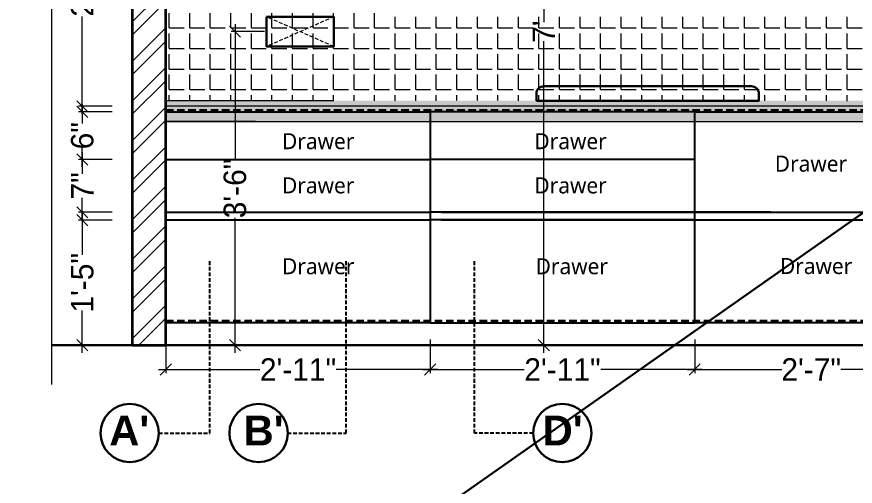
# Model space of a CAD drawing. Header units: millimetres. Extents: x 56222 to 3066687, y -650199 to -121287.
# Drawn here: x 139973.7 to 140085.9, y -185332.1 to -185269.3 of the extents above; entities that cross this region are included whole.
import ezdxf

# ---------------------------------------------------------------- set-up
doc = ezdxf.new("R2010")
doc.units = ezdxf.units.MM
doc.header["$MEASUREMENT"] = 0
doc.header["$PDMODE"] = 35
for name, pattern in [('00 . GROUND FLOOR$0$DASHED', [0.75, 0.5, -0.25]), ('DASHED', [0.75, 0.5, -0.25]), ('DASHED2', [0.375, 0.25, -0.125]), ('DASHEDX2', [1.5, 1, -0.5])]:
    doc.linetypes.add(name, pattern=pattern)
doc.layers.get('Defpoints').update_dxf_attribs({"color": 220})
doc.layers.add('AR HATCH-7', color=7, linetype='Continuous')
for name, color, linetype, lineweight in [('DIM.', 250, 'Continuous', 13), ('el', 7, 'Continuous', 20), ('ELEC-wires', 1, 'DASHED2', 13), ('ELEVATION', 250, 'Continuous', 9), ('FUR1', 22, 'Continuous', 0), ('FURNITURE', 32, 'Continuous', 9), ('furniture dimensions', 1, 'DASHED', 0), ('FURNITURE-1', 252, 'Continuous', 13), ('SECTION ( SLAB PLine )', 104, 'Continuous', 30), ('Text', 7, 'Continuous', 15), ('wall', 7, 'Continuous', 30)]:
    doc.layers.add(name, color=color, linetype=linetype, lineweight=lineweight)
doc.layers.add('hatch', color=250, linetype='Continuous', lineweight=9, transparency=0.5)
doc.styles.add('century g', font='GOTHIC.TTF')
doc.styles.get("Standard").update_dxf_attribs({"font": 'arial.ttf', "height": 6})
doc.dimstyles.new('Archana', dxfattribs={"dimtxt": 2, "dimasz": 0.75, "dimexe": 0.5, "dimexo": 0.5, "dimgap": 0, "dimtad": 0, "dimzin": 0, "dimdsep": 46, "dimlunit": 4, "dimtxsty": 'century g', "dimblk": 'OBLIQUE', "dimcen": 0, "dimdle": 1, "dimclrd": 256, "dimclre": 256, "dimclrt": 256, "dimadec": 0, "dimazin": 0, "dimtfac": 1, "dimtofl": 0, "dimtmove": 1, "dimatfit": 3, "dimfxl": 1, "dimfxlon": 1, "dimtolj": 1, "dimtzin": 0, "dimlwd": -1, "dimlwe": -1, "dimarcsym": 0})

# ---------------------------------------------------------------- blocks, each defined once
blk = doc.blocks.new('_Oblique')
at = {"layer": 'wall', "color": 0, "lineweight": -2}
blk.add_line((-0.5, -0.5), (0.5, 0.5), dxfattribs=at)
blk = doc.blocks.new('*D303')
at = {"layer": 'Defpoints', "color": 0, "linetype": 'Continuous', "lineweight": 30, "transparency": 16777216}
for p in [(139993.63, -185310.26), (140029.03, -185310.26), (140029.03, -185316.5)]:
    blk.add_point(p, dxfattribs=at)
at = {"layer": 'furniture dimensions', "color": 5, "linetype": 'ByBlock', "transparency": 16777216}
blk.add_line((139993.63, -185312.5), (139993.63, -185317), dxfattribs=at)
at = {"layer": 'furniture dimensions', "color": 5, "linetype": 'Continuous', "transparency": 16777216}
for p, q in [((140029.03, -185312.5), (140029.03, -185317)), ((139992.63, -185316.5), (140006.22, -185316.5)), ((140030.03, -185316.5), (140016.44, -185316.5))]:
    blk.add_line(p, q, dxfattribs=at)
at = {"layer": 'furniture dimensions', "color": 5, "linetype": 'Continuous', "transparency": 16777216, "xscale": 1.5, "yscale": 1.5, "zscale": 1.5, "rotation": 180}
blk.add_blockref('_Oblique', (139993.63, -185316.5), dxfattribs=at)
at = {"layer": 'furniture dimensions', "color": 5, "linetype": 'Continuous', "transparency": 16777216, "xscale": 1.5, "yscale": 1.5, "zscale": 1.5}
blk.add_blockref('_Oblique', (140029.03, -185316.5), dxfattribs=at)
at = {"layer": 'furniture dimensions', "linetype": 'Continuous', "lineweight": 0, "transparency": 16777216, "insert": (140011.33, -185316.5), "char_height": 3, "attachment_point": 5, "style": 'century g'}
blk.add_mtext('\\A1;2\'-11"', dxfattribs=at)
blk = doc.blocks.new('*D304')
at = {"layer": 'Defpoints', "color": 0, "linetype": 'Continuous', "lineweight": 30, "transparency": 16777216}
for p in [(140029.03, -185310.26), (140064.43, -185310.26), (140064.43, -185316.5)]:
    blk.add_point(p, dxfattribs=at)
at = {"layer": 'furniture dimensions', "color": 5, "linetype": 'ByBlock', "transparency": 16777216}
blk.add_line((140029.03, -185312.5), (140029.03, -185317), dxfattribs=at)
at = {"layer": 'furniture dimensions', "color": 5, "linetype": 'Continuous', "transparency": 16777216}
for p, q in [((140064.43, -185312.5), (140064.43, -185317)), ((140028.03, -185316.5), (140041.62, -185316.5)), ((140065.43, -185316.5), (140051.85, -185316.5))]:
    blk.add_line(p, q, dxfattribs=at)
at = {"layer": 'furniture dimensions', "color": 5, "linetype": 'Continuous', "transparency": 16777216, "xscale": 1.5, "yscale": 1.5, "zscale": 1.5, "rotation": 180}
blk.add_blockref('_Oblique', (140029.03, -185316.5), dxfattribs=at)
at = {"layer": 'furniture dimensions', "color": 5, "linetype": 'Continuous', "transparency": 16777216, "xscale": 1.5, "yscale": 1.5, "zscale": 1.5}
blk.add_blockref('_Oblique', (140064.43, -185316.5), dxfattribs=at)
at = {"layer": 'furniture dimensions', "linetype": 'Continuous', "lineweight": 0, "transparency": 16777216, "insert": (140046.73, -185316.5), "char_height": 3, "attachment_point": 5, "style": 'century g'}
blk.add_mtext('\\A1;2\'-11"', dxfattribs=at)
blk = doc.blocks.new('*D305')
at = {"layer": 'Defpoints', "color": 0, "linetype": 'Continuous', "lineweight": 30, "transparency": 16777216}
for p in [(140064.43, -185310.26), (140095.63, -185310.27), (140095.63, -185316.5)]:
    blk.add_point(p, dxfattribs=at)
at = {"layer": 'furniture dimensions', "color": 5, "linetype": 'ByBlock', "transparency": 16777216}
blk.add_line((140064.43, -185312.5), (140064.43, -185317), dxfattribs=at)
at = {"layer": 'furniture dimensions', "color": 5, "linetype": 'Continuous', "transparency": 16777216}
for p, q in [((140095.63, -185312.5), (140095.63, -185317)), ((140063.43, -185316.5), (140076.08, -185316.5)), ((140096.63, -185316.5), (140083.99, -185316.5))]:
    blk.add_line(p, q, dxfattribs=at)
at = {"layer": 'furniture dimensions', "color": 5, "linetype": 'Continuous', "transparency": 16777216, "xscale": 1.5, "yscale": 1.5, "zscale": 1.5, "rotation": 180}
blk.add_blockref('_Oblique', (140064.43, -185316.5), dxfattribs=at)
at = {"layer": 'furniture dimensions', "color": 5, "linetype": 'Continuous', "transparency": 16777216, "xscale": 1.5, "yscale": 1.5, "zscale": 1.5}
blk.add_blockref('_Oblique', (140095.63, -185316.5), dxfattribs=at)
at = {"layer": 'furniture dimensions', "linetype": 'Continuous', "lineweight": 0, "transparency": 16777216, "insert": (140080.03, -185316.5), "char_height": 3, "attachment_point": 5, "style": 'century g'}
blk.add_mtext('\\A1;2\'-7"', dxfattribs=at)
blk = doc.blocks.new('*D307')
at = {"layer": 'Defpoints', "color": 0, "linetype": 'Continuous', "lineweight": 30, "transparency": 16777216}
for p in [(139982.45, -185296.51), (139993.63, -185296.51), (139986.21, -185313.26)]:
    blk.add_point(p, dxfattribs=at)
at = {"layer": 'furniture dimensions', "color": 5, "linetype": 'Continuous', "transparency": 16777216}
for p, q in [((139982.45, -185295.51), (139982.45, -185301.17)), ((139986.45, -185296.51), (139981.95, -185296.51)), ((139982.45, -185314.26), (139982.45, -185308.61))]:
    blk.add_line(p, q, dxfattribs=at)
at = {"layer": 'furniture dimensions', "color": 5, "linetype": 'ByBlock', "transparency": 16777216}
blk.add_line((139985.71, -185313.26), (139981.95, -185313.26), dxfattribs=at)
at = {"layer": 'furniture dimensions', "color": 5, "linetype": 'Continuous', "transparency": 16777216, "xscale": 1.5, "yscale": 1.5, "zscale": 1.5}
for p, rotation in [((139982.45, -185296.51), 90), ((139982.45, -185313.26), 270)]:
    blk.add_blockref('_Oblique', p, dxfattribs=dict(at, rotation=rotation))
at = {"layer": 'furniture dimensions', "linetype": 'Continuous', "lineweight": 0, "transparency": 16777216, "insert": (139982.45, -185304.89), "char_height": 3, "attachment_point": 5, "rotation": 90, "style": 'century g'}
blk.add_mtext('\\A1;1\'-5"', dxfattribs=at)
blk = doc.blocks.new('*D308')
at = {"layer": 'Defpoints', "color": 0, "linetype": 'Continuous', "lineweight": 30, "transparency": 16777216}
for p in [(139982.45, -185249.26), (139990.71, -185249.26), (139993.63, -185281.26)]:
    blk.add_point(p, dxfattribs=at)
at = {"layer": 'furniture dimensions', "color": 5, "linetype": 'Continuous', "transparency": 16777216}
for p, q in [((139982.45, -185248.26), (139982.45, -185261.31)), ((139986.45, -185249.26), (139981.95, -185249.26)), ((139982.45, -185282.26), (139982.45, -185269.22))]:
    blk.add_line(p, q, dxfattribs=at)
at = {"layer": 'furniture dimensions', "color": 5, "linetype": 'ByBlock', "transparency": 16777216}
blk.add_line((139986.45, -185281.26), (139981.95, -185281.26), dxfattribs=at)
at = {"layer": 'furniture dimensions', "color": 5, "linetype": 'Continuous', "transparency": 16777216, "xscale": 1.5, "yscale": 1.5, "zscale": 1.5}
for p, rotation in [((139982.45, -185249.26), 90), ((139982.45, -185281.26), 270)]:
    blk.add_blockref('_Oblique', p, dxfattribs=dict(at, rotation=rotation))
at = {"layer": 'furniture dimensions', "linetype": 'Continuous', "lineweight": 0, "transparency": 16777216, "insert": (139982.45, -185265.26), "char_height": 3, "attachment_point": 5, "rotation": 90, "style": 'century g'}
blk.add_mtext('\\A1;2\'-8"', dxfattribs=at)
blk = doc.blocks.new('*D289')
at = {"layer": 'Defpoints', "color": 0, "linetype": 'Continuous', "lineweight": 30, "transparency": 16777216}
for p in [(139982.45, -185288.38), (139993.63, -185288.38), (139993.63, -185295.45)]:
    blk.add_point(p, dxfattribs=at)
at = {"layer": 'furniture dimensions', "color": 5, "linetype": 'Continuous', "transparency": 16777216}
for p, q in [((139982.45, -185287.38), (139982.45, -185290.31)), ((139986.45, -185288.38), (139981.95, -185288.38)), ((139982.45, -185296.45), (139982.45, -185293.52))]:
    blk.add_line(p, q, dxfattribs=at)
at = {"layer": 'furniture dimensions', "color": 5, "linetype": 'ByBlock', "transparency": 16777216}
blk.add_line((139986.45, -185295.45), (139981.95, -185295.45), dxfattribs=at)
at = {"layer": 'furniture dimensions', "color": 5, "linetype": 'Continuous', "transparency": 16777216, "xscale": 1.5, "yscale": 1.5, "zscale": 1.5}
for p, rotation in [((139982.45, -185288.38), 90), ((139982.45, -185295.45), 270)]:
    blk.add_blockref('_Oblique', p, dxfattribs=dict(at, rotation=rotation))
at = {"layer": 'furniture dimensions', "linetype": 'Continuous', "lineweight": 0, "transparency": 16777216, "insert": (139982.45, -185291.92), "char_height": 3, "attachment_point": 5, "rotation": 90, "style": 'century g'}
blk.add_mtext('\\A1;7"', dxfattribs=at)
blk = doc.blocks.new('*D290')
at = {"layer": 'Defpoints', "color": 0, "linetype": 'Continuous', "lineweight": 30, "transparency": 16777216}
for p in [(139982.45, -185282.01), (139993.63, -185282.01), (139993.63, -185288.38)]:
    blk.add_point(p, dxfattribs=at)
at = {"layer": 'furniture dimensions', "color": 5, "linetype": 'Continuous', "transparency": 16777216}
for p, q in [((139982.45, -185281.01), (139982.45, -185283.58)), ((139986.45, -185282.01), (139981.95, -185282.01)), ((139982.45, -185289.38), (139982.45, -185286.81))]:
    blk.add_line(p, q, dxfattribs=at)
at = {"layer": 'furniture dimensions', "color": 5, "linetype": 'ByBlock', "transparency": 16777216}
blk.add_line((139986.45, -185288.38), (139981.95, -185288.38), dxfattribs=at)
at = {"layer": 'furniture dimensions', "color": 5, "linetype": 'Continuous', "transparency": 16777216, "xscale": 1.5, "yscale": 1.5, "zscale": 1.5}
for p, rotation in [((139982.45, -185282.01), 90), ((139982.45, -185288.38), 270)]:
    blk.add_blockref('_Oblique', p, dxfattribs=dict(at, rotation=rotation))
at = {"layer": 'furniture dimensions', "linetype": 'Continuous', "lineweight": 0, "transparency": 16777216, "insert": (139982.45, -185285.2), "char_height": 3, "attachment_point": 5, "rotation": 90, "style": 'century g'}
blk.add_mtext('\\A1;6"', dxfattribs=at)
blk = doc.blocks.new('6616')
at = {"color": 242, "linetype": 'DASHED', "true_color": 0xcd2027}
for p, q in [((386784.79, -36915.77), (386775.78, -36911.78)), ((386784.79, -36911.78), (386775.78, -36915.77))]:
    blk.add_line(p, q, dxfattribs=at)
at = {"layer": 'ELEC-wires', "color": 5, "linetype": 'ByBlock', "lineweight": 30, "ltscale": 4}
blk.add_lwpolyline([(386775.78, -36911.78), (386784.79, -36911.78), (386784.79, -36915.77), (386775.78, -36915.77)], close=True, dxfattribs=at)
blk = doc.blocks.new('*D556')
at = {"layer": 'Defpoints', "color": 0, "linetype": 'Continuous', "lineweight": 30, "transparency": 16777216}
for p in [(140011.63, -185264.2), (139993.63, -185273.65, 0.13), (140011.63, -185273.65, 0.13)]:
    blk.add_point(p, dxfattribs=at)
at = {"layer": 'furniture dimensions', "color": 5, "linetype": 'Continuous', "transparency": 16777216}
for p, q in [((139992.63, -185264.2), (139998.91, -185264.2)), ((140012.63, -185264.2), (140006.35, -185264.2)), ((140011.63, -185268.2), (140011.63, -185263.7))]:
    blk.add_line(p, q, dxfattribs=at)
at = {"layer": 'furniture dimensions', "color": 5, "linetype": 'ByBlock', "transparency": 16777216}
blk.add_line((139993.63, -185268.2), (139993.63, -185263.7), dxfattribs=at)
at = {"layer": 'furniture dimensions', "color": 5, "linetype": 'Continuous', "transparency": 16777216, "xscale": 1.5, "yscale": 1.5, "zscale": 1.5, "rotation": 180}
blk.add_blockref('_Oblique', (139993.63, -185264.2), dxfattribs=at)
at = {"layer": 'furniture dimensions', "color": 5, "linetype": 'Continuous', "transparency": 16777216, "xscale": 1.5, "yscale": 1.5, "zscale": 1.5}
blk.add_blockref('_Oblique', (140011.63, -185264.2), dxfattribs=at)
at = {"layer": 'furniture dimensions', "linetype": 'Continuous', "lineweight": 0, "transparency": 16777216, "insert": (140002.63, -185264.2), "char_height": 3, "attachment_point": 5, "style": 'century g'}
blk.add_mtext('\\A1;1\'-6"', dxfattribs=at)
blk = doc.blocks.new('*D557')
at = {"layer": 'Defpoints', "color": 0, "linetype": 'Continuous', "lineweight": 30, "transparency": 16777216}
for p in [(140002.89, -185271.26), (140007.34, -185271.26, 0.13), (140007.34, -185313.26, 0.13)]:
    blk.add_point(p, dxfattribs=at)
at = {"layer": 'furniture dimensions', "color": 5, "linetype": 'Continuous', "transparency": 16777216}
for p, q in [((140002.89, -185270.26), (140002.89, -185288.32)), ((140006.84, -185271.26), (140002.39, -185271.26)), ((140002.89, -185314.26), (140002.89, -185296.21))]:
    blk.add_line(p, q, dxfattribs=at)
at = {"layer": 'furniture dimensions', "color": 5, "linetype": 'ByBlock', "transparency": 16777216}
blk.add_line((140006.84, -185313.26), (140002.39, -185313.26), dxfattribs=at)
at = {"layer": 'furniture dimensions', "color": 5, "linetype": 'Continuous', "transparency": 16777216, "xscale": 1.5, "yscale": 1.5, "zscale": 1.5}
for p, rotation in [((140002.89, -185271.26), 90), ((140002.89, -185313.26), 270)]:
    blk.add_blockref('_Oblique', p, dxfattribs=dict(at, rotation=rotation))
at = {"layer": 'furniture dimensions', "linetype": 'Continuous', "lineweight": 0, "transparency": 16777216, "insert": (140002.89, -185292.26), "char_height": 3, "attachment_point": 5, "rotation": 90, "style": 'century g'}
blk.add_mtext('\\A1;3\'-6"', dxfattribs=at)
blk = doc.blocks.new('*D559')
at = {"layer": 'Defpoints', "color": 0, "linetype": 'Continuous', "lineweight": 30, "transparency": 16777216}
for p in [(140044.24, -185229.26), (140048.01, -185229.26, -0.06), (140048.01, -185313.26, 0.13)]:
    blk.add_point(p, dxfattribs=at)
at = {"layer": 'furniture dimensions', "color": 5, "linetype": 'Continuous', "transparency": 16777216}
for p, q in [((140044.24, -185228.26), (140044.24, -185269.97)), ((140047.51, -185229.26), (140043.74, -185229.26)), ((140044.24, -185314.26), (140044.24, -185272.55))]:
    blk.add_line(p, q, dxfattribs=at)
at = {"layer": 'furniture dimensions', "color": 5, "linetype": 'ByBlock', "transparency": 16777216}
blk.add_line((140047.51, -185313.26), (140043.74, -185313.26), dxfattribs=at)
at = {"layer": 'furniture dimensions', "color": 5, "linetype": 'Continuous', "transparency": 16777216, "xscale": 1.5, "yscale": 1.5, "zscale": 1.5}
for p, rotation in [((140044.24, -185229.26), 90), ((140044.24, -185313.26), 270)]:
    blk.add_blockref('_Oblique', p, dxfattribs=dict(at, rotation=rotation))
at = {"layer": 'furniture dimensions', "linetype": 'Continuous', "lineweight": 0, "transparency": 16777216, "insert": (140044.24, -185271.26), "char_height": 3, "attachment_point": 5, "rotation": 90, "style": 'century g'}
blk.add_mtext("\\A1;7'", dxfattribs=at)

msp = doc.modelspace()

# ---------------------------------------------------------------- hatches: boundary and pattern name
at = {"layer": 'AR HATCH-7', "lineweight": 18, "true_color": 0x939598, "transparency": 33554687}
h = msp.add_hatch(dxfattribs=at)
h.set_pattern_fill('ANSI32', color=252, scale=10)
h.set_pattern_definition([(45, (1505.9396, -1095.0226), (-2.65165043, 2.65165043), []), (45, (1507.7074, -1095.0226), (-2.65165043, 2.65165043), [])])
h.paths.add_polyline_path([(139993.63, -185249.26), (139989.13, -185249.26), (139989.13, -185313.26), (139993.63, -185313.26)])
at = {"layer": 'FURNITURE', "lineweight": 18, "true_color": 0xc7c8ca, "transparency": 33554687}
h = msp.add_hatch(dxfattribs=at)
h.set_pattern_fill('ANGLE', color=9, scale=10)
h.set_pattern_definition([(0, (-423.6684, -1095.0226), (0, 2.75), [2, -0.75]), (90, (-423.6684, -1095.0226), (-2.75, 2e-16), [2, -0.75])])
h.paths.add_polyline_path([(140122.63, -185264.63), (140097.72, -185264.63), (140094.13, -185262.93), (140094.13, -185269.26), (140022.13, -185269.26), (140022.13, -185255.26), (140010.23, -185255.26), (140004.13, -185255.26), (140004.13, -185280.53), (140034.13, -185280.5), (140034.13, -185280.5), (140074.63, -185280.53), (140096.35, -185280.58), (140122.63, -185281.26)])
h.paths.add_polyline_path([(140122.63, -185255.26), (140116.63, -185255.26), (140116.63, -185264.63), (140122.63, -185264.63)])
h.paths.add_polyline_path([(140116.63, -185255.26), (140106.09, -185255.26), (140094.13, -185255.26), (140094.13, -185262.93), (140097.72, -185264.63), (140116.63, -185264.63)], flags=17)
h.paths.add_polyline_path([(140004.13, -185255.26), (139993.63, -185255.26), (139993.63, -185280.51), (140004.13, -185280.51)])
at = {"layer": 'FURNITURE', "lineweight": 0, "true_color": 0x636466, "transparency": 33554687}
h = msp.add_hatch(color=251, dxfattribs=at)
h.dxf.hatch_style = 1
h.paths.add_polyline_path([(140096.35, -185280.51), (140096.35, -185280.51), (140096.35, -185281.26), (140096.35, -185281.26)])
h.paths.add_polyline_path([(140096.35, -185280.51), (139993.63, -185280.51), (139993.63, -185281.26), (140096.35, -185281.26)])
at = {"layer": 'FURNITURE', "lineweight": 0, "true_color": 0x939598, "transparency": 33554687}
h = msp.add_hatch(color=252, dxfattribs=at)
h.dxf.hatch_style = 1
h.paths.add_polyline_path([(140122.63, -185281.26), (140097.38, -185281.26), (140097.38, -185282.01), (140122.63, -185282.01)])
h.paths.add_polyline_path([(140097.38, -185281.26), (139993.63, -185281.26), (139993.63, -185282.01), (140097.38, -185282.01)])
at = {"layer": 'FURNITURE', "lineweight": 0, "true_color": 0x000000, "transparency": 33554687}
h = msp.add_hatch(color=18, dxfattribs=at)
h.dxf.hatch_style = 1
edge = h.paths.add_edge_path()
edge.add_line((140098.38, -185282.01), (140098.38, -185282.01))
edge.add_line((140098.38, -185282.01), (139993.63, -185282.01))
edge.add_line((139993.63, -185282.01), (139993.63, -185283.3))
edge.add_line((139993.63, -185283.3), (140096.63, -185283.3))
edge.add_line((140096.63, -185283.3), (140096.63, -185283.01))
edge.add_line((140096.63, -185283.01), (140097.63, -185283.01))
edge.add_line((140097.63, -185283.01), (140097.63, -185283.3))
edge.add_line((140097.63, -185283.3), (140098.25, -185283.3))
edge.add_arc((140098.18, -185283.11), 0.2, 290.202, 360)
edge.add_line((140098.38, -185283.11), (140098.38, -185282.01))

# ---------------------------------------------------------------- linework, layer by layer
at = {"layer": 'ELEVATION', "lineweight": 30, "elevation": 0.13}
msp.add_lwpolyline([(140043.24, -185280.51), (140043.24, -185279.58, -0.414214), (140044.24, -185278.58), (140072.02, -185278.58, -0.414214), (140073.02, -185279.58), (140073.02, -185280.51)], format="xyb", close=True, dxfattribs=at)
at = {"layer": 'FUR1', "color": 242, "lineweight": 30, "true_color": 0xcd2027}
msp.add_line((140383.04, -185087.4, 0.26), (139822.87, -185481.11, 0.26), dxfattribs=at)
at = {"layer": 'FURNITURE', "lineweight": 0}
for p, q in [((140016.13, -185280.51, 0.13), (139993.63, -185280.51, 0.13)), ((140122.63, -185281.26, 0.13), (139993.63, -185281.26, 0.13)), ((139993.63, -185283.3, 0.13), (139993.63, -185282.01, 0.13)), ((139993.63, -185310.26, 0.13), (139993.63, -185282.76, 0.13)), ((139993.63, -185283.3, 0.13), (140095.63, -185283.3, 0.13)), ((140005.64, -185283.3, 0.13), (139993.63, -185283.3, 0.13)), ((139993.63, -185310.26, 0.13), (140096.63, -185310.26, 0.13))]:
    msp.add_line(p, q, dxfattribs=at)
at = {"layer": 'FURNITURE', "color": 0, "lineweight": 0}
msp.add_line((139993.63, -185282.01, 0.13), (140122.63, -185282.01, 0.13), dxfattribs=at)
at = {"layer": 'FURNITURE', "color": 3, "linetype": 'DASHEDX2', "lineweight": 30}
for p, q in [((139993.64, -185281.76, 0.13), (140096.23, -185281.76, 0.13)), ((139993.64, -185310.01, 0.13), (140097.93, -185310.01, 0.13))]:
    msp.add_line(p, q, dxfattribs=at)
at = {"layer": 'FURNITURE', "lineweight": -3}
for p in [(139993.63, -185288.38, 0.13), (140064.43, -185288.38, 0.13)]:
    msp.add_line(p, (140029.03, -185288.38, 0.13), dxfattribs=at)
at = {"layer": 'FURNITURE', "lineweight": 25}
for p, q in [((139993.63, -185295.45, 0.13), (140029.03, -185295.45, 0.13)), ((140074.63, -185295.45, 0.13), (140029.03, -185295.45, 0.13)), ((140030.53, -185295.45, 0.13), (140096.63, -185295.45, 0.13)), ((139993.63, -185296.45, 0.13), (140029.03, -185296.45, 0.13)), ((140064.43, -185296.45, 0.13), (140029.03, -185296.45, 0.13)), ((140030.53, -185296.45, 0.13), (140096.63, -185296.45, 0.13))]:
    msp.add_line(p, q, dxfattribs=at)
at = {"layer": 'FURNITURE', "lineweight": 25, "elevation": 0.13}
for points in [[(139993.63, -185282.01), (140029.03, -185282.01), (140029.03, -185310.26), (139993.63, -185310.26)], [(140064.43, -185282.01), (140029.03, -185282.01), (140029.03, -185310.26), (140064.43, -185310.26)], [(140064.43, -185282.01), (140096.63, -185282.01), (140096.63, -185310.26), (140064.43, -185310.26)]]:
    msp.add_lwpolyline(points, close=True, dxfattribs=at)
at = {"layer": 'furniture dimensions', "lineweight": 0}
for p, q in [((140005.63, -185310.26, 0.13), (140029.03, -185310.26, 0.13)), ((140030.53, -185310.26, 0.13), (140095.63, -185310.26, 0.13))]:
    msp.add_line(p, q, dxfattribs=at)
at = {"layer": 'FURNITURE-1', "color": 252, "linetype": '00 . GROUND FLOOR$0$DASHED', "lineweight": 25, "true_color": 0x939598, "elevation": 0.13}
for points in [[(139992.69, -185325.02), (139999.54, -185325.02), (139999.54, -185301.93)], [(140009.93, -185325.02), (140017.77, -185325.02), (140017.77, -185301.93)], [(140042.81, -185325.02), (140034.96, -185325.02), (140034.96, -185301.93)]]:
    msp.add_lwpolyline(points, dxfattribs=at)
at = {"layer": 'FURNITURE-1', "color": 1, "linetype": 'ByBlock', "lineweight": 30}
for centre in [(139988.79, -185325.02, 0.13), (140006.04, -185325.02, 0.13), (140046.7, -185325.02, 0.13)]:
    msp.add_circle(centre, 3.9, dxfattribs=at)
at = {"layer": 'hatch', "lineweight": 35, "transparency": 33554687, "elevation": 0.13}
msp.add_lwpolyline([(139989.13, -185249.26), (139989.13, -185313.26), (139993.63, -185313.26), (139993.63, -185249.26)], dxfattribs=at)
at = {"layer": 'SECTION ( SLAB PLine )', "color": 1}
msp.add_line((140135.15, -185313.26, 0.13), (139978.33, -185313.26, 0.13), dxfattribs=at)
at = {"layer": 'Text', "color": 251, "linetype": 'Continuous', "lineweight": 0, "true_color": 0x636466, "elevation": 0.13}
msp.add_lwpolyline([(139978.33, -185178.32), (139978.33, -185247.5), (139977.07, -185248.28), (139979.5, -185248.53), (139978.33, -185249.37), (139978.33, -185318.5)], dxfattribs=at)

# ---------------------------------------------------------------- block references
at = {"layer": 'el', "color": 1, "transparency": 33554687}
msp.add_blockref('6616', (-246768.67, -148357.49, 0.13), dxfattribs=at)

# ---------------------------------------------------------------- texts
at = {"layer": 'DIM.', "color": 1, "char_height": 4}
for s, insert, attachment_point in [("{\\fArial|b1|i0|c0|p34;A'}", (139986.05, -185322.68, 0.13), 1), ("{\\fArial|b1|i0|c0|p34;B'}", (140004.04, -185322.68, 0.13), 1), ("{\\fArial|b1|i0|c0|p34;D'}", (140049.44, -185322.68, 0.13), 3)]:
    msp.add_mtext_dynamic_manual_height_columns(s, width=81.8757, gutter_width=1.13, heights=[0], dxfattribs=dict(at, insert=insert, attachment_point=attachment_point))
at = {"layer": 'Text', "ltscale": 20, "char_height": 2.1436, "width": 39.2778, "attachment_point": 1}
for insert in [(140009.19, -185284.86, 0.13), (140042.98, -185284.86, 0.13), (140075.16, -185287.87, 0.13), (140009.19, -185290.78, 0.13), (140042.98, -185290.78, 0.13), (140009.19, -185301.61, 0.13), (140043.14, -185301.61, 0.13), (140075.85, -185301.58, 0.13)]:
    msp.add_mtext('{\\fMalgun Gothic|b0|i0|c0|p34;\\C1;Drawer}', dxfattribs=dict(at, insert=insert))

# ---------------------------------------------------------------- dimensions: what is measured, and where the dimension line sits
at = {"layer": 'furniture dimensions', "color": 5, "linetype": 'Continuous', "lineweight": 0}
for base, p1, p2, picture, middle in [((140044.24, -185229.26), (140048.01, -185313.26, 0.13), (140048.01, -185229.26, -0.06), '*D559', (140044.24, -185271.26)), ((139982.45, -185249.26, 0.13), (139993.63, -185281.26, 0.13), (139990.71, -185249.26, 0.13), '*D308', (139982.45, -185265.26, 0.13)), ((140002.89, -185271.26), (140007.34, -185313.26, 0.13), (140007.34, -185271.26, 0.13), '*D557', (140002.89, -185292.26)), ((139982.45, -185282.01, 0.13), (139993.63, -185288.38, 0.13), (139993.63, -185282.01, 0.13), '*D290', (139982.45, -185285.2, 0.13)), ((139982.45, -185288.38, 0.13), (139993.63, -185295.45, 0.13), (139993.63, -185288.38, 0.13), '*D289', (139982.45, -185291.92, 0.13)), ((139982.45, -185296.51, 0.13), (139986.21, -185313.26, 0.13), (139993.63, -185296.51, 0.13), '*D307', (139982.45, -185304.89, 0.13))]:
    dim = msp.add_linear_dim(base=base, p1=p1, p2=p2, angle=90, dimstyle='Archana', override={"dimtxt": 3, "dimasz": 1.5, "dimdec": 0, "dimclrd": 5, "dimclre": 5, "dimfxl": 4}, dxfattribs=at)
    dim.commit()
    dim.dimension.update_dxf_attribs({"geometry": picture, "text_midpoint": middle})
for base, p1, p2, picture, middle in [((140011.63, -185264.2), (139993.63, -185273.65, 0.13), (140011.63, -185273.65, 0.13), '*D556', (140002.63, -185264.2)), ((140029.03, -185316.5, 0.13), (139993.63, -185310.26, 0.13), (140029.03, -185310.26, 0.13), '*D303', (140011.33, -185316.5, 0.13)), ((140064.43, -185316.5, 0.13), (140029.03, -185310.26, 0.13), (140064.43, -185310.26, 0.13), '*D304', (140046.73, -185316.5, 0.13)), ((140095.63, -185316.5, 0.13), (140064.43, -185310.26, 0.13), (140095.63, -185310.27, 0.13), '*D305', (140080.03, -185316.5, 0.13))]:
    dim = msp.add_linear_dim(base=base, p1=p1, p2=p2, dimstyle='Archana', override={"dimtxt": 3, "dimasz": 1.5, "dimdec": 0, "dimclrd": 5, "dimclre": 5, "dimfxl": 4}, dxfattribs=at)
    dim.commit()
    dim.dimension.update_dxf_attribs({"geometry": picture, "text_midpoint": middle})

doc.saveas('drawing.dxf')
